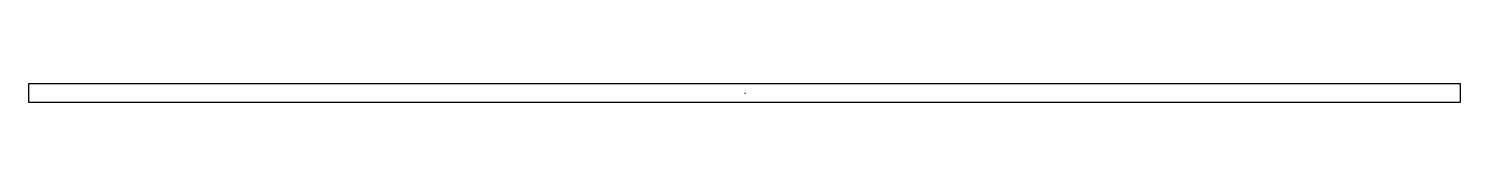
# Model space of a CAD drawing. Extents: x -16830 to 16830, y -215 to 215.
import ezdxf

# ---------------------------------------------------------------- set-up
doc = ezdxf.new("R2010")
doc.units = 0
doc.linetypes.add('________________', pattern=[0])
doc.linetypes.add('________________0', pattern=[7.2, 2.7, -1.8, 0.9, -1.8])
doc.layers.add('1', color=7, linetype='CONTINUOUS')
doc.layers.add('7', color=7, linetype='CONTINUOUS')

msp = doc.modelspace()

# ---------------------------------------------------------------- linework, layer by layer
at = {"layer": '1', "color": 9, "linetype": '________________'}
msp.add_lwpolyline([(-16830, -215), (16830, -215), (16830, 215), (-16830, 215)], close=True, dxfattribs=at)
at = {"layer": '7', "color": 52, "linetype": '________________0'}
msp.add_line((0, 0), (25, 0), dxfattribs=at)

doc.saveas('drawing.dxf')
